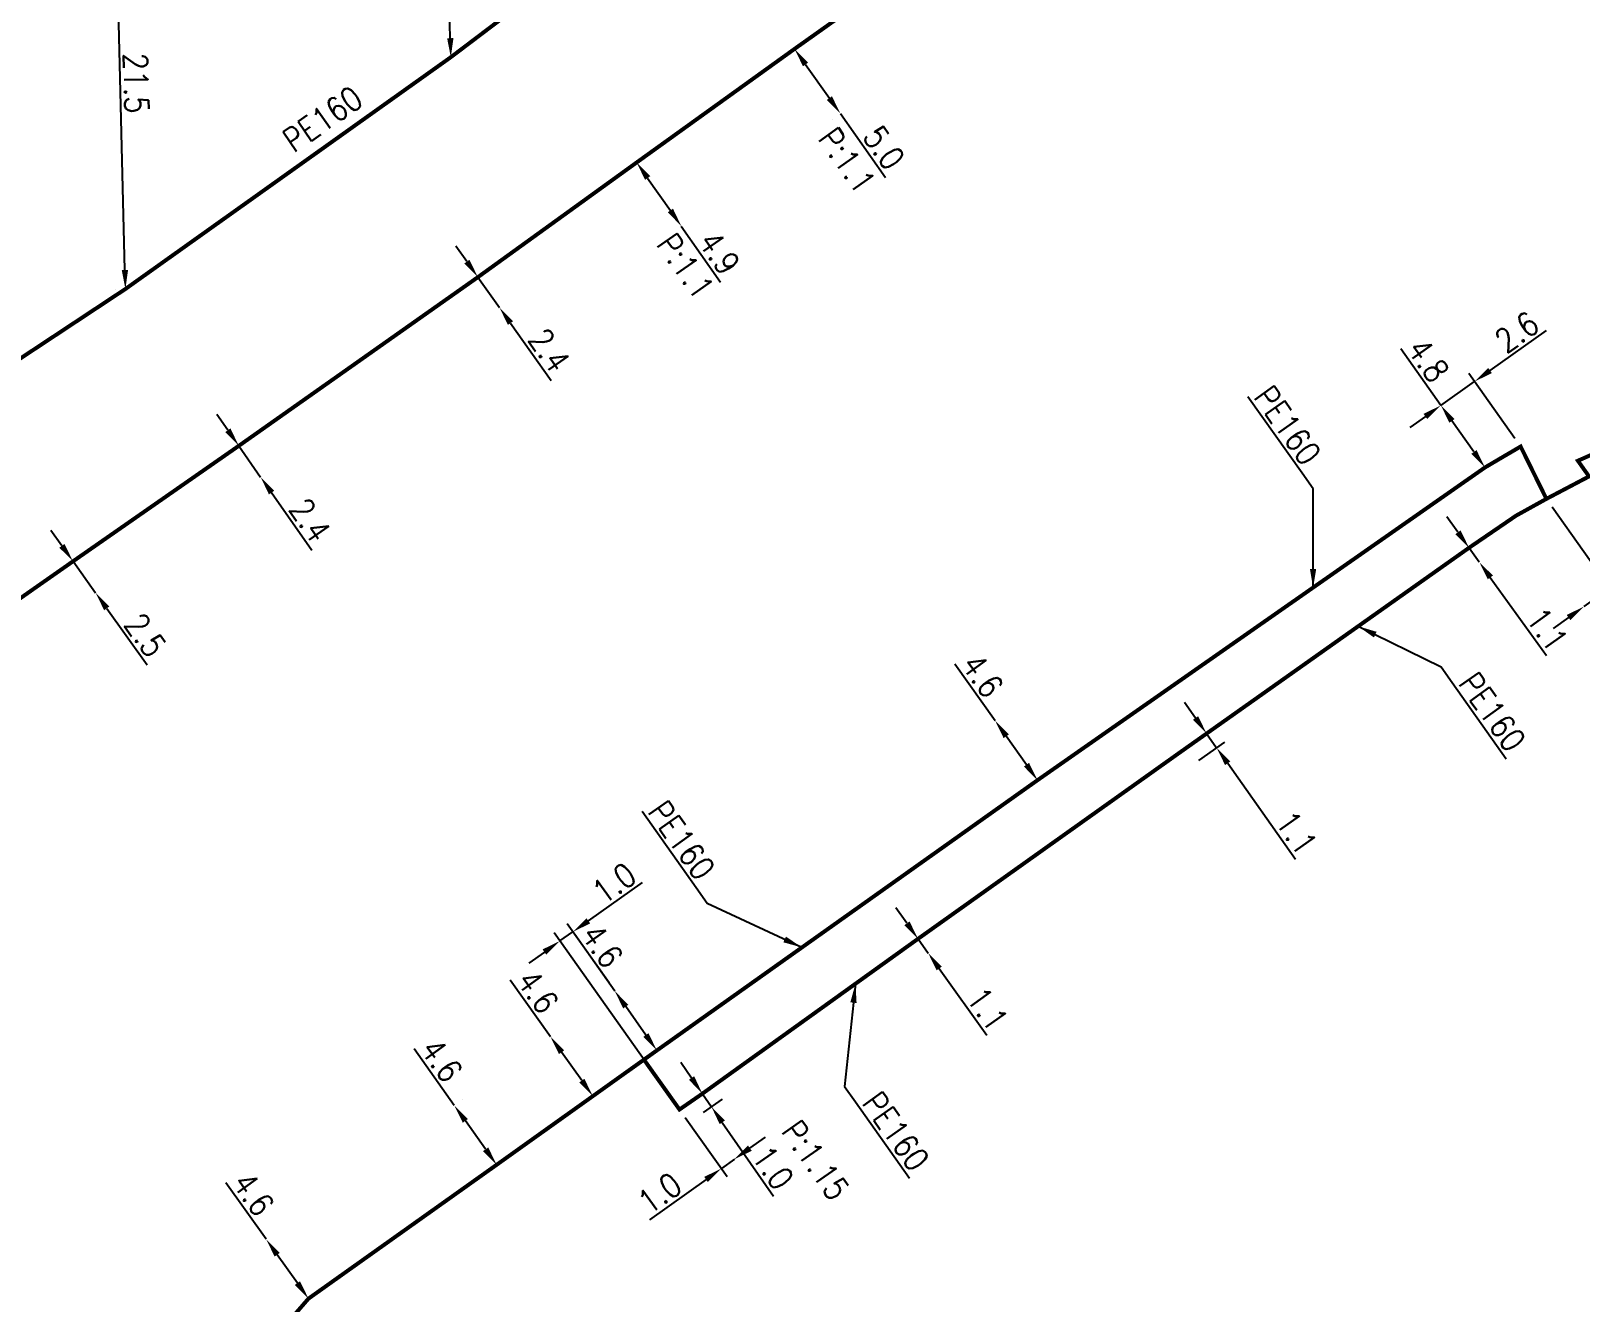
# Model space of a CAD drawing. Header units: millimetres. Extents: x 133989 to 135004, y 130988 to 132014.
# Drawn here: x 134147.7 to 134245.5, y 131372.3 to 131452.5 of the extents above; entities that cross this region are included whole.
import ezdxf

# ---------------------------------------------------------------- set-up
doc = ezdxf.new("R2010")
doc.units = ezdxf.units.MM
doc.header["$PDMODE"] = 34
doc.linetypes.add('L_25_AP', pattern=[2000, 1000, 1000])
doc.linetypes.add('L_25_PE', pattern=[2000, 1000, 1000])
doc.layers.get('Defpoints').update_dxf_attribs({"linetype": 'CONTINUOUS'})
doc.layers.add('L_150', color=1, linetype='CONTINUOUS')
doc.styles.get("Standard").update_dxf_attribs({"font": 'romans.shx', "width": 0.85})
doc.dimstyles.get("Standard").update_dxf_attribs({"dimtxt": 1.5, "dimasz": 1.2, "dimexe": 0.625, "dimexo": 0.625, "dimgap": 0.25, "dimtad": 1, "dimdec": 1, "dimzin": 0, "dimdsep": 46, "dimtxsty": 'Standard', "dimcen": -0.5, "dimadec": 0, "dimazin": 0, "dimtfac": 1, "dimtdec": 1, "dimtmove": 0, "dimatfit": 3, "dimfxl": 0, "dimtolj": 1, "dimtzin": 0, "dimarcsym": 0})

# ---------------------------------------------------------------- blocks, each defined once
blk = doc.blocks.new('*D195')
at = {"layer": 'Defpoints', "color": 0, "linetype": 'Continuous', "transparency": 16777216}
for p in [(134195.88, 131451.42), (134198.769, 131447.34), (134198.769, 131447.34)]:
    blk.add_point(p, dxfattribs=at)
at = {"layer": 'L_150', "color": 0, "linetype": 'Continuous', "lineweight": -2, "transparency": 16777216}
for p, q in [((134195.37, 131451.059), (134195.37, 131451.059)), ((134196.573, 131450.441), (134198.076, 131448.319)), ((134198.769, 131447.34), (134201.617, 131443.32)), ((134198.259, 131446.979), (134198.259, 131446.979))]:
    blk.add_line(p, q, dxfattribs=at)
at = {"layer": 'L_150', "color": 0, "linetype": 'Continuous', "transparency": 16777216}
for points in [[(134196.736, 131450.557), (134196.41, 131450.325), (134195.88, 131451.42)], [(134198.239, 131448.435), (134197.913, 131448.204), (134198.769, 131447.34)]]:
    blk.add_solid(points, dxfattribs=at)
at = {"layer": 'L_150', "color": 0, "linetype": 'Continuous', "transparency": 16777216, "insert": (134201.517, 131445.192), "char_height": 1.5, "attachment_point": 5, "rotation": 305.30904}
blk.add_mtext('\\A1;5.0', dxfattribs=at)
blk = doc.blocks.new('*D196')
at = {"layer": 'Defpoints', "color": 0, "linetype": 'Continuous', "transparency": 16777216}
for p in [(134185.925, 131444.261), (134188.738, 131440.249), (134188.738, 131440.249)]:
    blk.add_point(p, dxfattribs=at)
at = {"layer": 'L_150', "color": 0, "linetype": 'Continuous', "lineweight": -2, "transparency": 16777216}
for p, q in [((134186.437, 131444.62), (134186.437, 131444.62)), ((134186.614, 131443.278), (134188.049, 131441.232)), ((134188.738, 131440.249), (134191.213, 131436.719))]:
    blk.add_line(p, q, dxfattribs=at)
at = {"layer": 'L_150', "color": 0, "linetype": 'Continuous', "transparency": 16777216}
for points in [[(134186.778, 131443.393), (134186.45, 131443.164), (134185.925, 131444.261)], [(134188.213, 131441.346), (134187.885, 131441.117), (134188.738, 131440.249)]]:
    blk.add_solid(points, dxfattribs=at)
at = {"layer": 'L_150', "color": 0, "linetype": 'Continuous', "transparency": 16777216, "insert": (134191.139, 131438.567), "char_height": 1.5, "attachment_point": 5, "rotation": 305.03741}
blk.add_mtext('\\A1;4.9', dxfattribs=at)
blk = doc.blocks.new('*D197')
at = {"layer": 'Defpoints', "color": 0, "linetype": 'Continuous', "transparency": 16777216}
for p in [(134175.912, 131437.028), (134177.272, 131435.112), (134177.272, 131435.112)]:
    blk.add_point(p, dxfattribs=at)
at = {"layer": 'L_150', "color": 0, "linetype": 'Continuous', "lineweight": -2, "transparency": 16777216}
for p, q in [((134175.218, 131438.007), (134174.523, 131438.985)), ((134175.403, 131436.667), (134175.403, 131436.667)), ((134175.912, 131437.028), (134177.272, 131435.112)), ((134177.967, 131434.133), (134180.533, 131430.519))]:
    blk.add_line(p, q, dxfattribs=at)
at = {"layer": 'L_150', "color": 0, "linetype": 'Continuous', "transparency": 16777216}
for points in [[(134175.381, 131438.123), (134175.055, 131437.891), (134175.912, 131437.028)], [(134178.13, 131434.249), (134177.804, 131434.018), (134177.272, 131435.112)]]:
    blk.add_solid(points, dxfattribs=at)
at = {"layer": 'L_150', "color": 0, "linetype": 'Continuous', "transparency": 16777216, "insert": (134180.413, 131432.416), "char_height": 1.5, "attachment_point": 5, "rotation": 305.3691}
blk.add_mtext('\\A1;2.4', dxfattribs=at)
blk = doc.blocks.new('*D198')
at = {"layer": 'Defpoints', "color": 0, "linetype": 'Continuous', "transparency": 16777216}
for p in [(134160.835, 131426.392), (134162.211, 131424.426), (134162.211, 131424.426)]:
    blk.add_point(p, dxfattribs=at)
at = {"layer": 'L_150', "color": 0, "linetype": 'Continuous', "lineweight": -2, "transparency": 16777216}
for p, q in [((134160.147, 131427.375), (134159.459, 131428.358)), ((134160.323, 131426.034), (134160.323, 131426.034)), ((134160.835, 131426.392), (134162.211, 131424.426)), ((134162.899, 131423.442), (134165.44, 131419.811))]:
    blk.add_line(p, q, dxfattribs=at)
at = {"layer": 'L_150', "color": 0, "linetype": 'Continuous', "transparency": 16777216}
for points in [[(134160.311, 131427.49), (134159.983, 131427.26), (134160.835, 131426.392)], [(134163.063, 131423.557), (134162.735, 131423.328), (134162.211, 131424.426)]]:
    blk.add_solid(points, dxfattribs=at)
at = {"layer": 'L_150', "color": 0, "linetype": 'Continuous', "transparency": 16777216, "insert": (134165.333, 131421.708), "char_height": 1.5, "attachment_point": 5, "rotation": 304.98119}
blk.add_mtext('\\A1;2.4', dxfattribs=at)
blk = doc.blocks.new('*D199')
at = {"layer": 'Defpoints', "color": 0, "linetype": 'Continuous', "transparency": 16777216}
for p in [(134150.381, 131419.11), (134151.808, 131417.118), (134151.808, 131417.118)]:
    blk.add_point(p, dxfattribs=at)
at = {"layer": 'L_150', "color": 0, "linetype": 'Continuous', "lineweight": -2, "transparency": 16777216}
for p, q in [((134149.683, 131420.085), (134148.984, 131421.061)), ((134150.381, 131419.11), (134151.808, 131417.118)), ((134152.507, 131416.142), (134155.052, 131412.589))]:
    blk.add_line(p, q, dxfattribs=at)
at = {"layer": 'L_150', "color": 0, "linetype": 'Continuous', "transparency": 16777216}
for points in [[(134149.845, 131420.202), (134149.52, 131419.969), (134150.381, 131419.11)], [(134152.669, 131416.259), (134152.344, 131416.026), (134151.808, 131417.118)]]:
    blk.add_solid(points, dxfattribs=at)
at = {"layer": 'L_150', "color": 0, "linetype": 'Continuous', "transparency": 16777216, "insert": (134154.942, 131414.46), "char_height": 1.5, "attachment_point": 5, "rotation": 305.61427}
blk.add_mtext('\\A1;2.5', dxfattribs=at)
blk = doc.blocks.new('*D212')
at = {"layer": 'Defpoints', "color": 0, "linetype": 'Continuous', "transparency": 16777216}
for p in [(134174.019, 131458.294), (134174.019, 131458.294), (134174.203, 131450.896)]:
    blk.add_point(p, dxfattribs=at)
at = {"layer": 'L_150', "color": 0, "linetype": 'Continuous', "lineweight": -2, "transparency": 16777216}
blk.add_line((134174.173, 131452.096), (134174.049, 131457.094), dxfattribs=at)
at = {"layer": 'L_150', "color": 0, "linetype": 'Continuous', "transparency": 16777216}
for points in [[(134174.249, 131457.099), (134173.849, 131457.089), (134174.019, 131458.294)], [(134174.373, 131452.101), (134173.973, 131452.091), (134174.203, 131450.896)]]:
    blk.add_solid(points, dxfattribs=at)
at = {"layer": 'L_150', "color": 0, "linetype": 'Continuous', "transparency": 16777216, "insert": (134175.111, 131454.62), "char_height": 1.5, "attachment_point": 5, "rotation": 271.427}
blk.add_mtext('\\A1;7.4', dxfattribs=at)
blk = doc.blocks.new('*D229')
at = {"layer": 'Defpoints', "color": 0, "linetype": 'Continuous', "transparency": 16777216}
for p in [(134153.149, 131457.774), (134153.149, 131457.774), (134153.684, 131436.281)]:
    blk.add_point(p, dxfattribs=at)
at = {"layer": 'L_150', "color": 0, "linetype": 'Continuous', "lineweight": -2, "transparency": 16777216}
for p, q in [((134152.524, 131457.758), (134152.524, 131457.758)), ((134153.655, 131437.48), (134153.179, 131456.574)), ((134153.06, 131436.265), (134153.06, 131436.265))]:
    blk.add_line(p, q, dxfattribs=at)
at = {"layer": 'L_150', "color": 0, "linetype": 'Continuous', "transparency": 16777216}
for points in [[(134153.379, 131456.579), (134152.979, 131456.569), (134153.149, 131457.774)], [(134153.854, 131437.485), (134153.455, 131437.475), (134153.684, 131436.281)]]:
    blk.add_solid(points, dxfattribs=at)
at = {"layer": 'L_150', "color": 0, "linetype": 'Continuous', "transparency": 16777216, "insert": (134154.361, 131449.261), "char_height": 1.5, "attachment_point": 5, "rotation": 271.427}
blk.add_mtext('\\A1;21.5', dxfattribs=at)
blk = doc.blocks.new('*D593')
at = {"layer": 'Defpoints', "color": 0, "linetype": 'Continuous', "transparency": 16777216}
for p in [(134162.559, 131376.366), (134162.559, 131376.366), (134165.23, 131372.621)]:
    blk.add_point(p, dxfattribs=at)
at = {"layer": 'L_150', "color": 0, "linetype": 'Continuous', "lineweight": -2, "transparency": 16777216}
for p, q in [((134162.559, 131376.366), (134160.021, 131379.925)), ((134164.533, 131373.598), (134163.256, 131375.389))]:
    blk.add_line(p, q, dxfattribs=at)
at = {"layer": 'L_150', "color": 0, "linetype": 'Continuous', "transparency": 16777216}
for points in [[(134163.419, 131375.505), (134163.093, 131375.273), (134162.559, 131376.366)], [(134164.696, 131373.714), (134164.37, 131373.482), (134165.23, 131372.621)]]:
    blk.add_solid(points, dxfattribs=at)
at = {"layer": 'L_150', "color": 0, "linetype": 'Continuous', "transparency": 16777216, "insert": (134161.756, 131379.215), "char_height": 1.5, "attachment_point": 5, "rotation": 305.49705}
blk.add_mtext('\\A1;4.6', dxfattribs=at)
blk = doc.blocks.new('*D598')
at = {"layer": 'Defpoints', "color": 0, "linetype": 'Continuous', "transparency": 16777216}
for p in [(134174.424, 131384.804), (134174.424, 131384.804), (134177.096, 131381.06)]:
    blk.add_point(p, dxfattribs=at)
at = {"layer": 'L_150', "color": 0, "linetype": 'Continuous', "lineweight": -2, "transparency": 16777216}
for p, q in [((134174.424, 131384.804), (134171.885, 131388.362)), ((134174.933, 131385.167), (134174.933, 131385.167)), ((134176.399, 131382.036), (134175.121, 131383.827))]:
    blk.add_line(p, q, dxfattribs=at)
at = {"layer": 'L_150', "color": 0, "linetype": 'Continuous', "transparency": 16777216}
for points in [[(134175.284, 131383.943), (134174.958, 131383.711), (134174.424, 131384.804)], [(134176.562, 131382.153), (134176.236, 131381.92), (134177.096, 131381.06)]]:
    blk.add_solid(points, dxfattribs=at)
at = {"layer": 'L_150', "color": 0, "linetype": 'Continuous', "transparency": 16777216, "insert": (134173.62, 131387.652), "char_height": 1.5, "attachment_point": 5, "rotation": 305.51303}
blk.add_mtext('\\A1;4.6', dxfattribs=at)
blk = doc.blocks.new('*D599')
at = {"layer": 'Defpoints', "color": 0, "linetype": 'Continuous', "transparency": 16777216}
for p in [(134180.489, 131389.133), (134180.489, 131389.133), (134183.161, 131385.388)]:
    blk.add_point(p, dxfattribs=at)
at = {"layer": 'L_150', "color": 0, "linetype": 'Continuous', "lineweight": -2, "transparency": 16777216}
for p, q in [((134180.489, 131389.133), (134177.95, 131392.691)), ((134182.464, 131386.365), (134181.186, 131388.156))]:
    blk.add_line(p, q, dxfattribs=at)
at = {"layer": 'L_150', "color": 0, "linetype": 'Continuous', "transparency": 16777216}
for points in [[(134181.349, 131388.272), (134181.023, 131388.04), (134180.489, 131389.133)], [(134182.627, 131386.481), (134182.301, 131386.249), (134183.161, 131385.388)]]:
    blk.add_solid(points, dxfattribs=at)
at = {"layer": 'L_150', "color": 0, "linetype": 'Continuous', "transparency": 16777216, "insert": (134179.685, 131391.981), "char_height": 1.5, "attachment_point": 5, "rotation": 305.50837}
blk.add_mtext('\\A1;4.6', dxfattribs=at)
blk = doc.blocks.new('*D600')
at = {"layer": 'Defpoints', "color": 0, "linetype": 'Continuous', "transparency": 16777216}
for p in [(134184.542, 131392.014), (134184.542, 131392.014), (134187.201, 131388.26)]:
    blk.add_point(p, dxfattribs=at)
at = {"layer": 'L_150', "color": 0, "linetype": 'Continuous', "lineweight": -2, "transparency": 16777216}
for p, q in [((134184.542, 131392.014), (134182.015, 131395.581)), ((134186.507, 131389.24), (134185.236, 131391.035))]:
    blk.add_line(p, q, dxfattribs=at)
at = {"layer": 'L_150', "color": 0, "linetype": 'Continuous', "transparency": 16777216}
for points in [[(134185.399, 131391.15), (134185.072, 131390.919), (134184.542, 131392.014)], [(134186.67, 131389.355), (134186.344, 131389.124), (134187.201, 131388.26)]]:
    blk.add_solid(points, dxfattribs=at)
at = {"layer": 'L_150', "color": 0, "linetype": 'Continuous', "transparency": 16777216, "insert": (134183.748, 131394.865), "char_height": 1.5, "attachment_point": 5, "rotation": 305.31121}
blk.add_mtext('\\A1;4.6', dxfattribs=at)
blk = doc.blocks.new('*D601')
at = {"layer": 'Defpoints', "color": 0, "linetype": 'Continuous', "transparency": 16777216}
for p in [(134181.898, 131395.746), (134184.542, 131392.014), (134187.258, 131386.454)]:
    blk.add_point(p, dxfattribs=at)
at = {"layer": 'L_150', "color": 0, "linetype": 'Continuous', "lineweight": -2, "transparency": 16777216}
for p, q in [((134182.877, 131396.44), (134186.296, 131398.862)), ((134186.897, 131386.964), (134180.723, 131395.68)), ((134181.084, 131395.17), (134181.898, 131395.746)), ((134184.181, 131392.524), (134181.537, 131396.256)), ((134180.105, 131394.476), (134179.126, 131393.782))]:
    blk.add_line(p, q, dxfattribs=at)
at = {"layer": 'L_150', "color": 0, "linetype": 'Continuous', "transparency": 16777216}
for points in [[(134182.762, 131396.603), (134182.993, 131396.277), (134181.898, 131395.746)], [(134179.989, 131394.639), (134180.22, 131394.313), (134181.084, 131395.17)]]:
    blk.add_solid(points, dxfattribs=at)
at = {"layer": 'L_150', "color": 0, "linetype": 'Continuous', "transparency": 16777216, "insert": (134184.498, 131398.814), "char_height": 1.5, "attachment_point": 5, "rotation": 35.31382}
blk.add_mtext('\\A1;1.0', dxfattribs=at)
blk = doc.blocks.new('*D602')
at = {"layer": 'Defpoints', "color": 0, "linetype": 'Continuous', "transparency": 16777216}
for p in [(134191.83, 131385.548), (134188.624, 131384.543), (134190.638, 131384.721)]:
    blk.add_point(p, dxfattribs=at)
at = {"layer": 'L_150', "color": 0, "linetype": 'Continuous', "lineweight": -2, "transparency": 16777216}
for p, q in [((134189.384, 131386.53), (134188.701, 131387.516)), ((134189.138, 131384.899), (134190.582, 131385.899)), ((134190.068, 131385.543), (134190.638, 131384.721)), ((134191.316, 131385.192), (134190.124, 131384.365)), ((134191.321, 131383.735), (134194.551, 131379.076))]:
    blk.add_line(p, q, dxfattribs=at)
at = {"layer": 'L_150', "color": 0, "linetype": 'Continuous', "transparency": 16777216}
for points in [[(134189.549, 131386.643), (134189.22, 131386.416), (134190.068, 131385.543)], [(134191.486, 131383.849), (134191.157, 131383.621), (134190.638, 131384.721)]]:
    blk.add_solid(points, dxfattribs=at)
at = {"layer": 'L_150', "color": 0, "linetype": 'Continuous', "transparency": 16777216, "insert": (134194.521, 131380.874), "char_height": 1.5, "attachment_point": 5, "rotation": 304.72841}
blk.add_mtext('\\A1;1.0', dxfattribs=at)
blk = doc.blocks.new('*D603')
at = {"layer": 'Defpoints', "color": 0, "linetype": 'Continuous', "transparency": 16777216}
for p in [(134203.666, 131395.307), (134204.304, 131394.411), (134204.304, 131394.411)]:
    blk.add_point(p, dxfattribs=at)
at = {"layer": 'L_150', "color": 0, "linetype": 'Continuous', "lineweight": -2, "transparency": 16777216}
for p, q in [((134202.969, 131396.284), (134202.273, 131397.261)), ((134203.666, 131395.307), (134204.304, 131394.411)), ((134205, 131393.434), (134207.998, 131389.226))]:
    blk.add_line(p, q, dxfattribs=at)
at = {"layer": 'L_150', "color": 0, "linetype": 'Continuous', "transparency": 16777216}
for points in [[(134203.132, 131396.4), (134202.806, 131396.168), (134203.666, 131395.307)], [(134205.163, 131393.55), (134204.837, 131393.318), (134204.304, 131394.411)]]:
    blk.add_solid(points, dxfattribs=at)
at = {"layer": 'L_150', "color": 0, "linetype": 'Continuous', "transparency": 16777216, "insert": (134208.051, 131390.875), "char_height": 1.5, "attachment_point": 5, "rotation": 305.46963}
blk.add_mtext('\\A1;1.1', dxfattribs=at)
blk = doc.blocks.new('*D604')
at = {"layer": 'Defpoints', "color": 0, "linetype": 'Continuous', "transparency": 16777216}
for p in [(134208.53, 131409.056), (134208.53, 131409.056), (134211.199, 131405.309)]:
    blk.add_point(p, dxfattribs=at)
at = {"layer": 'L_150', "color": 0, "linetype": 'Continuous', "lineweight": -2, "transparency": 16777216}
for p, q in [((134208.53, 131409.056), (134205.994, 131412.617)), ((134210.502, 131406.287), (134209.226, 131408.079)), ((134211.708, 131405.672), (134211.708, 131405.672))]:
    blk.add_line(p, q, dxfattribs=at)
at = {"layer": 'L_150', "color": 0, "linetype": 'Continuous', "transparency": 16777216}
for points in [[(134209.389, 131408.195), (134209.063, 131407.963), (134208.53, 131409.056)], [(134210.665, 131406.403), (134210.34, 131406.171), (134211.199, 131405.309)]]:
    blk.add_solid(points, dxfattribs=at)
at = {"layer": 'L_150', "color": 0, "linetype": 'Continuous', "transparency": 16777216, "insert": (134207.728, 131411.905), "char_height": 1.5, "attachment_point": 5, "rotation": 305.46042}
blk.add_mtext('\\A1;4.6', dxfattribs=at)
blk = doc.blocks.new('*D605')
at = {"layer": 'Defpoints', "color": 0, "linetype": 'Continuous', "transparency": 16777216}
for p in [(134236.637, 131428.941), (134236.637, 131428.941), (134239.415, 131425.027)]:
    blk.add_point(p, dxfattribs=at)
at = {"layer": 'L_150', "color": 0, "linetype": 'Continuous', "lineweight": -2, "transparency": 16777216}
for p, q in [((134236.637, 131428.941), (134234.107, 131432.506)), ((134238.72, 131426.005), (134237.331, 131427.962))]:
    blk.add_line(p, q, dxfattribs=at)
at = {"layer": 'L_150', "color": 0, "linetype": 'Continuous', "transparency": 16777216}
for points in [[(134237.495, 131428.078), (134237.168, 131427.847), (134236.637, 131428.941)], [(134238.884, 131426.121), (134238.557, 131425.889), (134239.415, 131425.027)]]:
    blk.add_solid(points, dxfattribs=at)
at = {"layer": 'L_150', "color": 0, "linetype": 'Continuous', "transparency": 16777216, "insert": (134235.84, 131431.792), "char_height": 1.5, "attachment_point": 5, "rotation": 305.36186}
blk.add_mtext('\\A1;4.8', dxfattribs=at)
blk = doc.blocks.new('*D606')
at = {"layer": 'Defpoints', "color": 0, "linetype": 'Continuous', "transparency": 16777216}
for p in [(134236.637, 131428.941), (134236.637, 131428.941), (134241.665, 131426.348)]:
    blk.add_point(p, dxfattribs=at)
at = {"layer": 'L_150', "color": 0, "linetype": 'Continuous', "lineweight": -2, "transparency": 16777216}
for p, q in [((134239.736, 131431.14), (134243.301, 131433.669)), ((134241.303, 131426.858), (134238.396, 131430.955)), ((134236.637, 131428.941), (134238.758, 131430.445)), ((134235.658, 131428.247), (134234.68, 131427.552))]:
    blk.add_line(p, q, dxfattribs=at)
at = {"layer": 'L_150', "color": 0, "linetype": 'Continuous', "transparency": 16777216}
for points in [[(134239.62, 131431.303), (134239.852, 131430.977), (134238.758, 131430.445)], [(134235.543, 131428.41), (134235.774, 131428.084), (134236.637, 131428.941)]]:
    blk.add_solid(points, dxfattribs=at)
at = {"layer": 'L_150', "color": 0, "linetype": 'Continuous', "transparency": 16777216, "insert": (134241.43, 131433.567), "char_height": 1.5, "attachment_point": 5, "rotation": 35.35538}
blk.add_mtext('\\A1;2.6', dxfattribs=at)
blk = doc.blocks.new('*D607')
at = {"layer": 'Defpoints', "color": 0, "linetype": 'Continuous', "transparency": 16777216}
for p in [(134222.497, 131407.354), (134220.224, 131407.091), (134220.86, 131406.194)]:
    blk.add_point(p, dxfattribs=at)
at = {"layer": 'L_150', "color": 0, "linetype": 'Continuous', "lineweight": -2, "transparency": 16777216}
for p, q in [((134221.167, 131409.23), (134220.472, 131410.209)), ((134220.734, 131407.452), (134222.37, 131408.613)), ((134221.861, 131408.251), (134222.497, 131407.354)), ((134221.37, 131406.555), (134223.007, 131407.716)), ((134223.191, 131406.375), (134227.476, 131400.333))]:
    blk.add_line(p, q, dxfattribs=at)
at = {"layer": 'L_150', "color": 0, "linetype": 'Continuous', "transparency": 16777216}
for points in [[(134221.33, 131409.346), (134221.003, 131409.115), (134221.861, 131408.251)], [(134223.354, 131406.491), (134223.028, 131406.26), (134222.497, 131407.354)]]:
    blk.add_solid(points, dxfattribs=at)
at = {"layer": 'L_150', "color": 0, "linetype": 'Continuous', "transparency": 16777216, "insert": (134227.532, 131401.982), "char_height": 1.5, "attachment_point": 5, "rotation": 305.33964}
blk.add_mtext('\\A1;1.1', dxfattribs=at)
blk = doc.blocks.new('*D608')
at = {"layer": 'Defpoints', "color": 0, "linetype": 'Continuous', "transparency": 16777216}
for p in [(134238.414, 131419.965), (134239.055, 131419.071), (134239.055, 131419.071)]:
    blk.add_point(p, dxfattribs=at)
at = {"layer": 'L_150', "color": 0, "linetype": 'Continuous', "lineweight": -2, "transparency": 16777216}
for p, q in [((134237.715, 131420.94), (134237.015, 131421.915)), ((134238.414, 131419.965), (134239.055, 131419.071)), ((134237.906, 131419.601), (134237.906, 131419.601)), ((134239.754, 131418.096), (134243.291, 131413.165))]:
    blk.add_line(p, q, dxfattribs=at)
at = {"layer": 'L_150', "color": 0, "linetype": 'Continuous', "transparency": 16777216}
for points in [[(134237.877, 131421.057), (134237.552, 131420.824), (134238.414, 131419.965)], [(134239.917, 131418.212), (134239.592, 131417.979), (134239.055, 131419.071)]]:
    blk.add_solid(points, dxfattribs=at)
at = {"layer": 'L_150', "color": 0, "linetype": 'Continuous', "transparency": 16777216, "insert": (134243.338, 131414.814), "char_height": 1.5, "attachment_point": 5, "rotation": 305.64568}
blk.add_mtext('\\A1;1.1', dxfattribs=at)
blk = doc.blocks.new('*D609')
at = {"layer": 'Defpoints', "color": 0, "linetype": 'Continuous', "transparency": 16777216}
for p in [(134243.29, 131423.049), (134245.663, 131416.261), (134245.663, 131416.261)]:
    blk.add_point(p, dxfattribs=at)
at = {"layer": 'L_150', "color": 0, "linetype": 'Continuous', "lineweight": -2, "transparency": 16777216}
for p, q in [((134243.652, 131422.54), (134247.655, 131416.91)), ((134248.271, 131418.115), (134254.488, 131422.537)), ((134245.663, 131416.261), (134247.293, 131417.42)), ((134244.685, 131415.565), (134243.707, 131414.87))]:
    blk.add_line(p, q, dxfattribs=at)
at = {"layer": 'L_150', "color": 0, "linetype": 'Continuous', "transparency": 16777216}
for points in [[(134248.155, 131418.278), (134248.386, 131417.952), (134247.293, 131417.42)], [(134244.569, 131415.728), (134244.801, 131415.402), (134245.663, 131416.261)]]:
    blk.add_solid(points, dxfattribs=at)
at = {"layer": 'L_150', "color": 0, "linetype": 'Continuous', "transparency": 16777216, "insert": (134252.617, 131422.433), "char_height": 1.5, "attachment_point": 5, "rotation": 35.41636}
blk.add_mtext('\\A1;2.0', dxfattribs=at)
blk = doc.blocks.new('*D611')
at = {"layer": 'Defpoints', "color": 0, "linetype": 'Continuous', "transparency": 16777216}
for p in [(134188.624, 131384.543), (134192.086, 131381.407), (134192.086, 131381.407)]:
    blk.add_point(p, dxfattribs=at)
at = {"layer": 'L_150', "color": 0, "linetype": 'Continuous', "lineweight": -2, "transparency": 16777216}
for p, q in [((134188.987, 131384.034), (134191.639, 131380.32)), ((134193.063, 131382.104), (134194.039, 131382.802)), ((134192.086, 131381.407), (134191.276, 131380.829)), ((134190.299, 131380.131), (134186.738, 131377.589))]:
    blk.add_line(p, q, dxfattribs=at)
at = {"layer": 'L_150', "color": 0, "linetype": 'Continuous', "transparency": 16777216}
for points in [[(134192.946, 131382.267), (134193.179, 131381.942), (134192.086, 131381.407)], [(134190.183, 131380.294), (134190.416, 131379.969), (134191.276, 131380.829)]]:
    blk.add_solid(points, dxfattribs=at)
at = {"layer": 'L_150', "color": 0, "linetype": 'Continuous', "transparency": 16777216, "insert": (134187.373, 131379.271), "char_height": 1.5, "attachment_point": 5, "rotation": 35.52701}
blk.add_mtext('\\A1;1.0', dxfattribs=at)

msp = doc.modelspace()

# ---------------------------------------------------------------- linework, layer by layer
at = {"layer": 'L_150', "linetype": 'L_25_PE', "flags": 128}
for points in [[(134096.23, 131394.947, 0.25, 0.25, 0), (134111.69, 131406.682, 0.25, 0.25, 0), (134118.852, 131411.616, 0.25, 0.25, 0), (134134.552, 131423.419, 0.25, 0.25, 0), (134141.627, 131428.308, 0.25, 0.25, 0), (134153.684, 131436.281, 0.25, 0.25, 0), (134174.203, 131450.896, 0.25, 0.25, 0), (134184.316, 131458.551, 0.25, 0.25, 0), (134190.437, 131462.25, 0.25, 0.25, 0), (134211.021, 131477.255, 0.25, 0.25, 0), (134223.133, 131485.69, 0.25, 0.25, 0), (134231.438, 131492.057, 0.25, 0.25, 0), (134231.438, 131492.057, 0.25, 0.25, 0), (134231.438, 131492.057, 0.25, 0.25, 0.168839), (134243.293, 131505.936, 0.25, 0.25, 0), (134243.293, 131505.936, 0.25, 0.25, 0), (134243.293, 131505.936, 0.25, 0.25, 0), (134244.139, 131509.953, 0.25, 0.25, 0), (134244.139, 131509.953, 0.25, 0.25, 0), (134244.139, 131509.953, 0, 0, 0)], [(134243.29, 131423.049, 0.25, 0.25, 0), (134241.665, 131426.348, 0.25, 0.25, 0), (134240.689, 131425.777, 0.25, 0.25, 0), (134239.415, 131425.027, 0.25, 0.25, 0), (134211.199, 131405.309, 0.25, 0.25, 0), (134187.197, 131388.269, 0.25, 0.25, 0), (134183.161, 131385.388, 0.25, 0.25, 0), (134177.096, 131381.06, 0.25, 0.25, 0), (134165.23, 131372.621, 0.25, 0.25, 0), (134160.217, 131366.85, 0.25, 0.25, 0), (134156.994, 131364.482, 0.25, 0.25, 0), (134157.201, 131362.683, 0.25, 0.25, 0), (134154.703, 131360.964, 0.25, 0.25, 0), (134146.734, 131355.397, 0.25, 0.25, 0), (134137.742, 131349.116, 0.25, 0.25, 0), (134137.742, 131349.116, 0.25, 0.25, 0), (134132.292, 131345.217, 0, 0, 0)]]:
    msp.add_lwpolyline(points, format="xyseb", dxfattribs=at)
at = {"layer": 'L_150', "linetype": 'L_25_AP', "const_width": 0.25, "flags": 128}
msp.add_lwpolyline([(134103.849, 131386.185), (134124.592, 131400.969), (134135.66, 131408.795), (134150.381, 131419.11), (134160.835, 131426.392), (134175.912, 131437.028), (134185.925, 131444.261), (134195.88, 131451.42), (134210.954, 131462.123), (134221.112, 131469.169), (134226.078, 131472.672), (134234.397, 131479.751), (134240.576, 131483.206), (134240.576, 131483.206), (134240.576, 131483.206), (134240.576, 131483.206), (134252.477, 131491.631), (134253.913, 131491.055), (134254.497, 131491.468)], dxfattribs=at)
at = {"layer": 'L_150', "linetype": 'L_25_PE', "const_width": 0.25, "flags": 128}
msp.add_lwpolyline([(134186.383, 131387.689), (134188.624, 131384.543), (134190.068, 131385.543), (134203.666, 131395.307), (134220.224, 131407.091), (134238.414, 131419.965), (134240.102, 131421.117), (134241.379, 131421.99), (134243.29, 131423.049), (134245.977, 131424.462), (134245.276, 131425.452), (134246.196, 131425.859), (134247.936, 131426.579), (134260.928, 131430.74), (134267.313, 131432.592), (134270.071, 131433.796), (134271.945, 131434.042)], dxfattribs=at)

# ---------------------------------------------------------------- texts
at = {"layer": 'L_150', "linetype": 'Continuous', "width": 0.85}
for s, rotation, p in [('PE160', 34.73737, (134164.302, 131444.83)), ('P:1.1', 305.30904, (134197.298, 131445.767)), ('P:1.1', 305.30904, (134187.119, 131439.102)), ('P:1.15', 305.32199, (134194.998, 131383.171))]:
    msp.add_text(s, height=1.5, rotation=rotation, dxfattribs=at).set_placement(p)
at = {"layer": 'L_150', "linetype": 'Continuous', "char_height": 1.5, "rotation": 305.31382}
for insert, attachment_point in [((134227.939, 131425.019), 9), ((134237.694, 131411.417), 7), ((134189.729, 131398.867), 9), ((134200.079, 131384.965), 7)]:
    msp.add_mtext('PE160', dxfattribs=dict(at, insert=insert, attachment_point=attachment_point))

# ---------------------------------------------------------------- dimensions: what is measured, and where the dimension line sits
at = {"layer": 'L_150', "linetype": 'Continuous'}
for base, p1, p2, angle, picture, middle in [((134174.019, 131458.294), (134174.203, 131450.896), (134174.019, 131458.294), 271.427, '*D212', (134174.111, 131454.595)), ((134153.149, 131457.774), (134153.684, 131436.281), (134153.149, 131457.774), 271.427, '*D229', (134153.362, 131449.236)), ((134198.769, 131447.34), (134195.88, 131451.42), (134198.769, 131447.34), 125.30904, '*D195', (134200.7, 131444.614)), ((134188.738, 131440.249), (134185.925, 131444.261), (134188.738, 131440.249), 125.03741, '*D196', (134190.32, 131437.993)), ((134177.2725, 131435.112), (134175.9122, 131437.0283), (134177.2725, 131435.112), 125.3691, '*D197', (134179.5972, 131431.8371)), ((134236.637, 131428.941), (134241.665, 131426.348), (134236.637, 131428.941), 35.35538, '*D606', (134242.008, 131432.752)), ((134236.637, 131428.941), (134239.415, 131425.027), (134236.637, 131428.941), 305.36186, '*D605', (134235.025, 131431.213)), ((134162.211, 131424.426), (134160.835, 131426.392), (134162.211, 131424.426), 124.98119, '*D198', (134164.513, 131421.135)), ((134245.663, 131416.261), (134243.29, 131423.049), (134245.663, 131416.261), 35.41636, '*D609', (134253.196, 131421.618)), ((134239.055, 131419.071), (134238.414, 131419.965), (134239.055, 131419.071), 125.64568, '*D608', (134242.526, 131414.231)), ((134151.808, 131417.118), (134150.381, 131419.11), (134151.808, 131417.118), 125.61427, '*D199', (134154.129, 131413.878)), ((134208.53, 131409.056), (134211.199, 131405.309), (134208.53, 131409.056), 305.46042, '*D604', (134206.914, 131411.325)), ((134222.497, 131407.354), (134220.224, 131407.091), (134220.86, 131406.194), 125.33964, '*D607', (134226.716, 131401.403)), ((134181.898, 131395.746), (134187.258, 131386.454), (134184.542, 131392.014), 215.31382, '*D601', (134185.076, 131397.998)), ((134184.542, 131392.014), (134187.201, 131388.26), (134184.542, 131392.014), 305.31121, '*D600', (134182.932, 131394.287)), ((134204.304, 131394.411), (134203.666, 131395.307), (134204.304, 131394.411), 125.46963, '*D603', (134207.237, 131390.295)), ((134180.489, 131389.133), (134183.161, 131385.388), (134180.489, 131389.133), 305.50837, '*D599', (134178.871, 131391.401)), ((134174.424, 131384.804), (134177.096, 131381.06), (134174.424, 131384.804), 305.51303, '*D598', (134172.806, 131387.072)), ((134190.638, 131384.721), (134188.624, 131384.543), (134191.83, 131385.548), 124.72841, '*D602', (134193.699, 131380.305)), ((134192.086, 131381.407), (134188.624, 131384.543), (134192.086, 131381.407), 215.52701, '*D611', (134187.955, 131378.457)), ((134162.559, 131376.366), (134165.23, 131372.621), (134162.559, 131376.366), 305.49705, '*D593', (134160.941, 131378.634))]:
    dim = msp.add_linear_dim(base=base, p1=p1, p2=p2, angle=angle, dimstyle='Standard', dxfattribs=at)
    dim.commit()
    dim.dimension.update_dxf_attribs({"geometry": picture, "text_midpoint": middle, "dimtype": 160})

# ---------------------------------------------------------------- leaders
at = {"layer": 'L_150', "linetype": 'Continuous', "annotation_type": 0, "has_hookline": 1, "text_width": 5.646, "horizontal_direction": (0.578054, -0.815998, 0)}
for points, hookline_direction in [([(134228.577, 131417.428), (134228.573, 131423.691), (134227.88, 131424.67)], 1), ([(134231.42, 131415.015), (134236.652, 131412.456), (134237.345, 131411.477)], 0), ([(134196.343, 131394.763), (134190.363, 131397.54), (134189.669, 131398.519)], 1), ([(134199.721, 131392.475), (134199.037, 131386.004), (134199.73, 131385.024)], 0)]:
    msp.add_leader(points, dimstyle='Standard', dxfattribs=dict(at, hookline_direction=hookline_direction))

doc.saveas('drawing.dxf')
